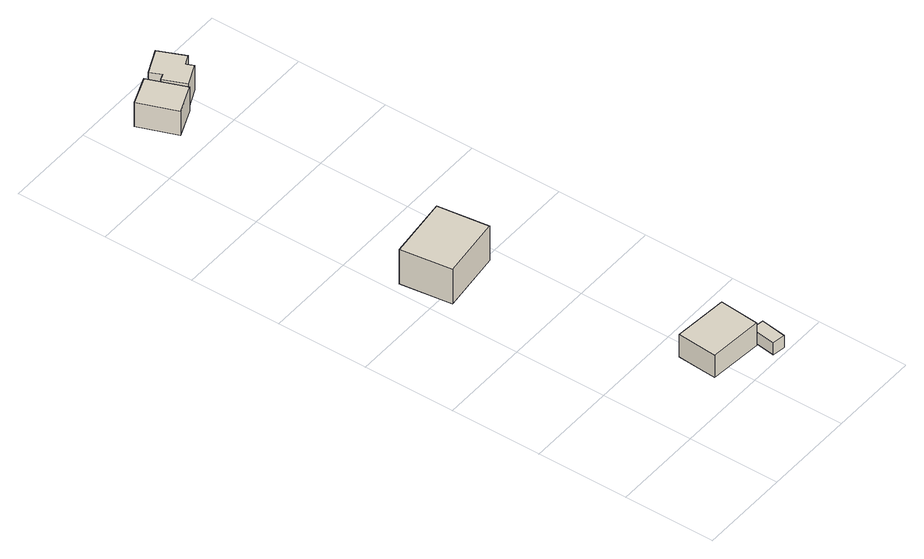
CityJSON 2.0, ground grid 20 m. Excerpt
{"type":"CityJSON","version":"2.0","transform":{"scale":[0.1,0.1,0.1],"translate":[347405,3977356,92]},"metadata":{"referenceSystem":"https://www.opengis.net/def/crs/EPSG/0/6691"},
"CityObjects":{
"building1":{"type":"Building","attributes":{"土砂災害警戒区域.現象区分":"2","土砂災害警戒区域.区域区分":"1","measuredHeight":7.8},"geometry":[{"type":"Solid","lod":"1","boundaries":[[[[0,1,2,3]],[[2,4,5,3]],[[1,6,4,2]],[[0,7,6,1]],[[3,5,7,0]],[[4,6,7,5]]]]}]},
"building2":{"type":"Building","attributes":{"土砂災害警戒区域.現象区分":"2","土砂災害警戒区域.区域区分":"1","measuredHeight":11.4},"geometry":[{"type":"Solid","lod":"1","boundaries":[[[[8,9,10,11]],[[10,12,13,11]],[[9,14,12,10]],[[8,15,14,9]],[[11,13,15,8]],[[12,14,15,13]]]]}]},
"building3":{"type":"Building","attributes":{"土砂災害警戒区域.現象区分":"2","土砂災害警戒区域.区域区分":"1","measuredHeight":3},"geometry":[{"type":"Solid","lod":"1","boundaries":[[[[16,17,18,19]],[[18,20,21,19]],[[17,22,20,18]],[[16,23,22,17]],[[19,21,23,16]],[[20,22,23,21]]]]}]},
"building4":{"type":"Building","attributes":{"measuredHeight":7.1},"geometry":[{"type":"Solid","lod":"1","boundaries":[[[[24,25,26,27]],[[26,28,29,27]],[[25,30,28,26]],[[24,31,30,25]],[[27,29,31,24]],[[28,30,31,29]]]]}]},
"building5":{"type":"Building","attributes":{"measuredHeight":7.1},"geometry":[{"type":"Solid","lod":"1","boundaries":[[[[32,33,34,35,36,37,38,39]],[[38,40,41,39]],[[37,42,40,38]],[[36,43,42,37]],[[35,44,43,36]],[[34,45,44,35]],[[33,46,45,34]],[[32,47,46,33]],[[39,41,47,32]],[[40,42,43,44,45,46,47,41]]]]}]}
},
"vertices":[
[287,140,6],[279,53,6],[161,63,6],[168,150,6],[161,63,62],[168,150,62],[279,53,62],[287,140,62],
[145,692,20],[159,580,20],[22,564,20],[8,676,20],[22,564,106],[8,676,106],[159,580,106],[145,692,106],
[315,66,4],[306,10,4],[278,14,4],[286,70,4],[278,14,34],[286,70,34],[306,10,34],[315,66,34],
[141,1258,39],[77,1232,39],[45,1315,39],[109,1340,39],[45,1315,99],[109,1340,99],[77,1232,99],[141,1258,99],
[127,1315,35],[140,1320,35],[129,1345,35],[185,1370,35],[210,1313,35],[189,1303,35],[196,1287,35],[148,1266,35],[196,1287,97],[148,1266,97],[189,1303,97],[210,1313,97],[185,1370,97],[129,1345,97],[140,1320,97],[127,1315,97]
]}
